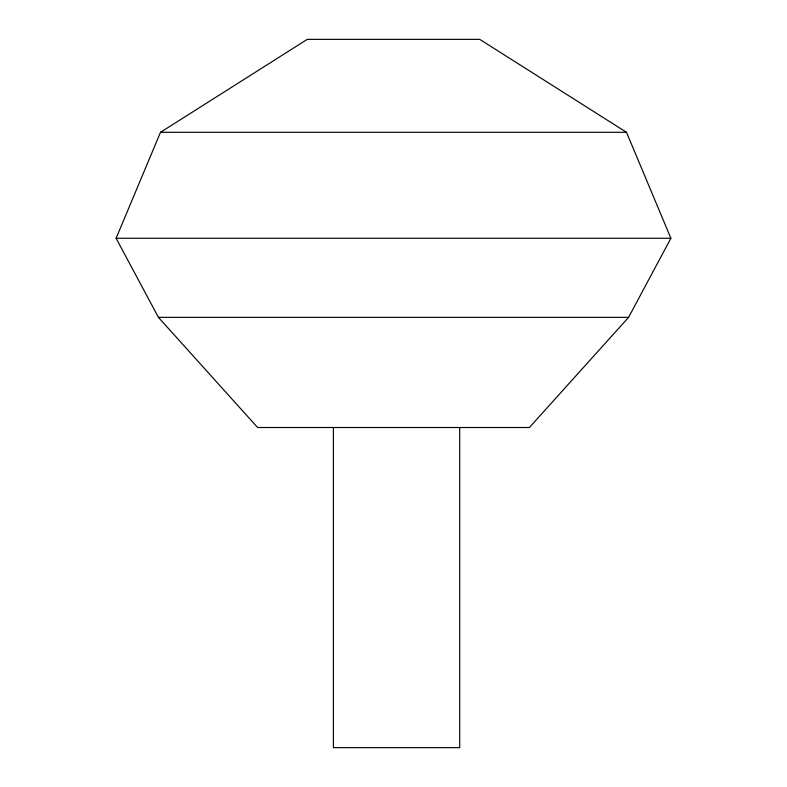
<?xml version="1.0" encoding="UTF-8"?>
<svg xmlns="http://www.w3.org/2000/svg" width="787" height="787" viewBox="0 0 787 787"><rect width="100%" height="100%" fill="white"/><g stroke="black" fill="none" stroke-linecap="round" stroke-linejoin="round"><path stroke-width="1.18" d="M116.112 238.264L160.499 132.305L307.284 39.35L479.716 39.35L626.501 132.305L670.888 238.264L628.577 317.358L529.385 427.508L257.615 427.508L158.423 317.358L116.112 238.264L670.888 238.264M160.499 132.305L626.501 132.305M158.423 317.358L628.577 317.358M459.687 427.508L459.687 747.65L333.383 747.65L333.383 427.508"/></g></svg>
